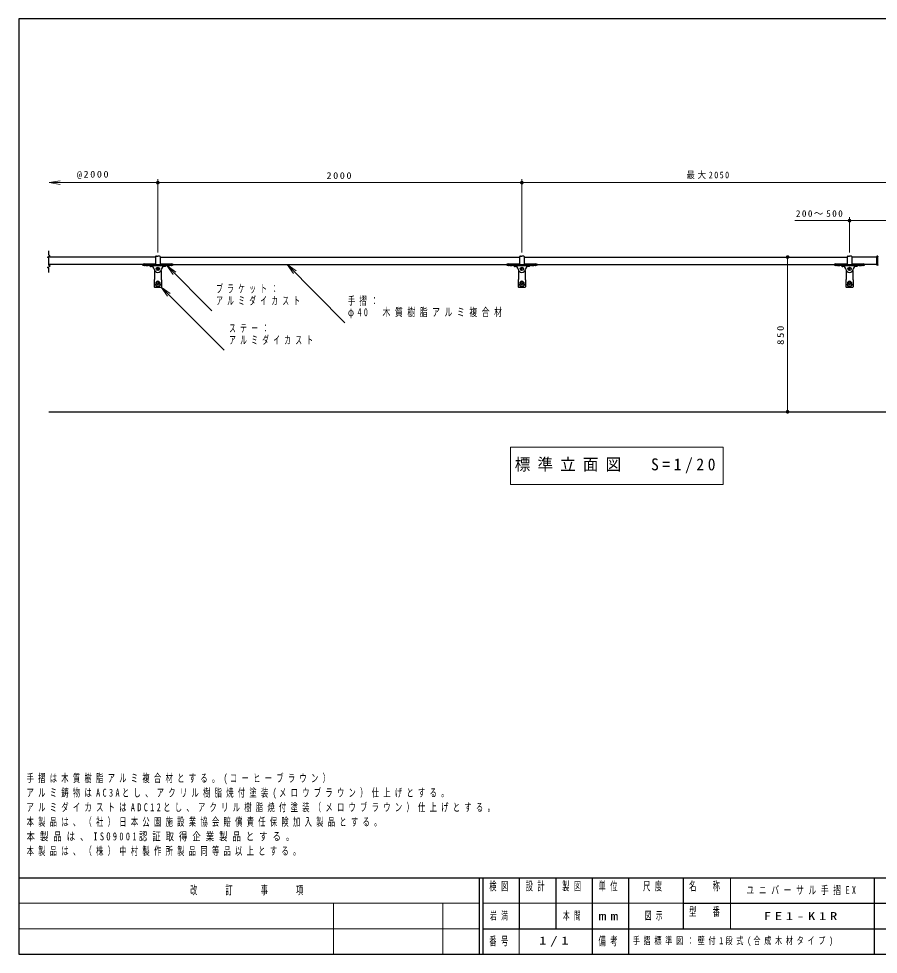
# Model space of a CAD drawing. Units: millimetres on the paper, scale 1:20. Extents: x -365 to 0, y 0 to 257.
# Drawn here: x -365 to -128.9, y 0 to 257 of the extents above; entities that cross this region are included whole.
import ezdxf

# ---------------------------------------------------------------- set-up
doc = ezdxf.new("R2010")
doc.units = ezdxf.units.MM
doc.layers.add('1_20', color=3, linetype='Continuous', lineweight=25)
doc.layers.add('NAKAMURA図枠', color=7, linetype='Continuous', lineweight=13)
doc.layers.add('99', color=7, linetype='Continuous')
doc.layers.add('CLASS1', color=7, linetype='Continuous')
doc.styles.add('ＭＳ ゴシック', font='')
doc.styles.get('ＭＳ ゴシック').set_extended_font_data('MS Gothic')

# ---------------------------------------------------------------- blocks, each defined once
blk = doc.blocks.new('filled_dot')
at = {"color": 0, "linetype": 'Continuous', "lineweight": -2, "const_width": 1.25}
blk.add_lwpolyline([(-0.625, 0, 1), (0.625, 0, 1)], format="xyb", close=True, dxfattribs=at)
blk = doc.blocks.new('open_arrow')
at = {"color": 0, "linetype": 'Continuous', "lineweight": -2}
blk.add_lwpolyline([(7.5, 1.25), (0, 0), (7.5, -1.25)], dxfattribs=at)

msp = doc.modelspace()

# ---------------------------------------------------------------- linework, layer by layer
at = {"layer": '1_20', "color": 7, "lineweight": 13}
for p, q in [((-356.593, 211.964), (-326.796, 211.964)), ((-326.796, 192.787), (-326.796, 212.964)), ((-326.796, 211.964), (-226.796, 211.964)), ((-229.796, 211.964), (-121.296, 211.964)), ((-226.796, 192.787), (-226.796, 212.964)), ((-226.796, 202.525), (-226.796, 212.964)), ((-151.831, 201.525), (-121.296, 201.525)), ((-136.796, 192.787), (-136.796, 202.525)), ((-153.805, 149.025), (-153.805, 191.525)), ((-324.359, 189.172), (-311.977, 176.79)), ((-291.252, 189.497), (-275.437, 173.439)), ((-325.896, 183.275), (-308.604, 165.982)), ((-229.911, 139.331), (-229.911, 129.031)), ((-171.491, 139.331), (-229.911, 139.331)), ((-171.491, 129.031), (-171.491, 139.331)), ((-229.911, 129.031), (-171.491, 129.031))]:
    msp.add_line(p, q, dxfattribs=at)
at = {"layer": '1_20'}
for p, q in [((-327.421, 191.525), (-356.716, 191.525)), ((-327.421, 191.687), (-327.421, 189.51)), ((-327.171, 191.777), (-326.796, 191.787)), ((-326.421, 191.777), (-326.796, 191.787)), ((-326.171, 191.687), (-326.171, 189.51)), ((-326.171, 191.525), (-227.421, 191.525)), ((-227.421, 191.687), (-227.421, 189.51)), ((-227.171, 191.777), (-226.796, 191.787)), ((-226.421, 191.777), (-226.796, 191.787)), ((-226.171, 191.687), (-226.171, 189.51)), ((-226.171, 191.525), (-137.421, 191.525)), ((-137.421, 191.687), (-137.421, 189.51)), ((-137.171, 191.777), (-136.796, 191.787)), ((-136.421, 191.777), (-136.796, 191.787)), ((-136.171, 191.687), (-136.171, 189.51)), ((-129.296, 191.525), (-136.171, 191.525)), ((-129.296, 189.375), (-129.296, 191.675)), ((-129.046, 191.775), (-129.196, 191.775)), ((-129.046, 189.275), (-129.046, 191.775)), ((-331.02, 189.525), (-356.716, 189.525)), ((-331.046, 189.412), (-331.046, 189.504)), ((-330.557, 189.628), (-327.454, 189.628)), ((-330.546, 189.441), (-326.796, 189.441)), ((-330.546, 189.2), (-330.465, 189.2)), ((-330.128, 189.2), (-329.465, 189.2)), ((-329.128, 189.2), (-324.465, 189.2)), ((-328.921, 189.137), (-328.872, 189.012)), ((-328.779, 188.95), (-328.661, 188.95)), ((-327.679, 187.804), (-327.679, 187.275)), ((-327.429, 189.603), (-327.429, 189.517)), ((-327.421, 189.51), (-327.406, 189.51)), ((-327.171, 189.444), (-326.421, 189.444)), ((-326.796, 188.419), (-326.921, 188.347)), ((-326.921, 188.202), (-326.921, 188.347)), ((-326.796, 188.13), (-326.921, 188.202)), ((-326.796, 189.441), (-323.046, 189.441)), ((-326.671, 188.347), (-326.796, 188.419)), ((-326.671, 188.202), (-326.796, 188.13)), ((-326.671, 188.202), (-326.671, 188.347)), ((-326.187, 189.51), (-326.171, 189.51)), ((-326.164, 189.603), (-326.164, 189.517)), ((-326.139, 189.628), (-323.046, 189.628)), ((-325.914, 187.804), (-325.914, 187.275)), ((-324.814, 188.95), (-324.932, 188.95)), ((-324.672, 189.137), (-324.721, 189.012)), ((-324.128, 189.2), (-323.465, 189.2)), ((-323.128, 189.2), (-323.046, 189.2)), ((-322.573, 189.525), (-231.02, 189.525)), ((-322.546, 189.412), (-322.546, 189.504)), ((-231.046, 189.412), (-231.046, 189.504)), ((-230.557, 189.628), (-227.454, 189.628)), ((-230.546, 189.441), (-226.796, 189.441)), ((-230.546, 189.2), (-230.465, 189.2)), ((-230.128, 189.2), (-229.465, 189.2)), ((-229.128, 189.2), (-224.465, 189.2)), ((-228.921, 189.137), (-228.872, 189.012)), ((-228.779, 188.95), (-228.661, 188.95)), ((-227.679, 187.804), (-227.679, 187.275)), ((-227.429, 189.603), (-227.429, 189.517)), ((-227.421, 189.51), (-227.406, 189.51)), ((-227.171, 189.444), (-226.421, 189.444)), ((-226.796, 188.419), (-226.921, 188.347)), ((-226.921, 188.202), (-226.921, 188.347)), ((-226.796, 188.13), (-226.921, 188.202)), ((-226.796, 189.441), (-223.046, 189.441)), ((-226.671, 188.347), (-226.796, 188.419)), ((-226.671, 188.202), (-226.796, 188.13)), ((-226.671, 188.202), (-226.671, 188.347)), ((-226.187, 189.51), (-226.171, 189.51)), ((-226.164, 189.603), (-226.164, 189.517)), ((-226.139, 189.628), (-223.046, 189.628)), ((-225.914, 187.804), (-225.914, 187.275)), ((-224.814, 188.95), (-224.932, 188.95)), ((-224.672, 189.137), (-224.721, 189.012)), ((-224.128, 189.2), (-223.465, 189.2)), ((-223.128, 189.2), (-223.046, 189.2)), ((-222.573, 189.525), (-141.02, 189.525)), ((-222.546, 189.412), (-222.546, 189.504)), ((-141.046, 189.412), (-141.046, 189.504)), ((-140.557, 189.628), (-137.454, 189.628)), ((-140.546, 189.441), (-136.796, 189.441)), ((-140.546, 189.2), (-140.465, 189.2)), ((-140.128, 189.2), (-139.465, 189.2)), ((-139.128, 189.2), (-134.465, 189.2)), ((-138.921, 189.137), (-138.872, 189.012)), ((-138.779, 188.95), (-138.661, 188.95)), ((-137.679, 187.804), (-137.679, 187.275)), ((-137.429, 189.603), (-137.429, 189.517)), ((-137.421, 189.51), (-137.406, 189.51)), ((-137.171, 189.444), (-136.421, 189.444)), ((-136.796, 188.419), (-136.921, 188.347)), ((-136.921, 188.202), (-136.921, 188.347)), ((-136.796, 188.13), (-136.921, 188.202)), ((-136.796, 189.441), (-133.046, 189.441)), ((-136.671, 188.347), (-136.796, 188.419)), ((-136.671, 188.202), (-136.796, 188.13)), ((-136.671, 188.202), (-136.671, 188.347)), ((-136.187, 189.51), (-136.171, 189.51)), ((-136.164, 189.603), (-136.164, 189.517)), ((-136.139, 189.628), (-133.046, 189.628)), ((-135.914, 187.804), (-135.914, 187.275)), ((-134.814, 188.95), (-134.932, 188.95)), ((-134.672, 189.137), (-134.721, 189.012)), ((-134.128, 189.2), (-133.465, 189.2)), ((-133.128, 189.2), (-133.046, 189.2)), ((-129.296, 189.525), (-132.573, 189.525)), ((-132.546, 189.412), (-132.546, 189.504)), ((-129.046, 189.275), (-129.196, 189.275)), ((-327.796, 185.275), (-327.796, 183.375)), ((-327.679, 187.275), (-327.776, 183.314)), ((-325.914, 187.275), (-325.817, 183.314)), ((-325.796, 185.275), (-325.796, 183.375)), ((-227.796, 185.275), (-227.796, 183.375)), ((-227.679, 187.275), (-227.776, 183.314)), ((-225.914, 187.275), (-225.817, 183.314)), ((-225.796, 185.275), (-225.796, 183.375)), ((-137.796, 185.275), (-137.796, 183.375)), ((-137.679, 187.275), (-137.776, 183.314)), ((-135.914, 187.275), (-135.817, 183.314)), ((-135.796, 185.275), (-135.796, 183.375)), ((-327.759, 184.004), (-327.371, 184.004)), ((-327.696, 183.275), (-325.896, 183.275)), ((-327.371, 184.545), (-327.077, 184.835)), ((-327.371, 184.545), (-327.371, 183.592)), ((-327.371, 183.592), (-326.221, 183.592)), ((-326.984, 184.7), (-327.172, 184.375)), ((-327.172, 184.375), (-326.984, 184.05)), ((-326.609, 184.7), (-326.984, 184.7)), ((-326.984, 184.05), (-326.609, 184.05)), ((-326.421, 184.375), (-326.609, 184.7)), ((-326.609, 184.05), (-326.421, 184.375)), ((-326.221, 184.545), (-326.516, 184.835)), ((-326.221, 184.545), (-326.221, 183.592)), ((-326.221, 184.004), (-325.834, 184.004)), ((-227.759, 184.004), (-227.371, 184.004)), ((-227.696, 183.275), (-225.896, 183.275)), ((-227.371, 184.545), (-227.077, 184.835)), ((-227.371, 184.545), (-227.371, 183.592)), ((-227.371, 183.592), (-226.221, 183.592)), ((-226.984, 184.7), (-227.172, 184.375)), ((-227.172, 184.375), (-226.984, 184.05)), ((-226.609, 184.7), (-226.984, 184.7)), ((-226.984, 184.05), (-226.609, 184.05)), ((-226.421, 184.375), (-226.609, 184.7)), ((-226.609, 184.05), (-226.421, 184.375)), ((-226.221, 184.545), (-226.516, 184.835)), ((-226.221, 184.545), (-226.221, 183.592)), ((-226.221, 184.004), (-225.834, 184.004)), ((-137.759, 184.004), (-137.371, 184.004)), ((-137.696, 183.275), (-135.896, 183.275)), ((-137.371, 184.545), (-137.077, 184.835)), ((-137.371, 184.545), (-137.371, 183.592)), ((-137.371, 183.592), (-136.221, 183.592)), ((-136.984, 184.7), (-137.172, 184.375)), ((-137.172, 184.375), (-136.984, 184.05)), ((-136.609, 184.7), (-136.984, 184.7)), ((-136.984, 184.05), (-136.609, 184.05)), ((-136.421, 184.375), (-136.609, 184.7)), ((-136.609, 184.05), (-136.421, 184.375)), ((-136.221, 184.545), (-136.516, 184.835)), ((-136.221, 184.545), (-136.221, 183.592)), ((-136.221, 184.004), (-135.834, 184.004)), ((-356.716, 149.025), (-124.296, 149.025))]:
    msp.add_line(p, q, dxfattribs=at)
msp.add_lwpolyline([(-356.716, 187.326), (-356.716, 188.464), (-357.062, 188.664), (-356.369, 189.064), (-356.716, 189.264), (-356.716, 191.264), (-357.062, 191.464), (-356.369, 191.864), (-356.716, 192.064), (-356.716, 193.203)], dxfattribs=at)
for centre, radius in [((-326.796, 188.275), 0.45), ((-226.796, 188.275), 0.45), ((-136.796, 188.275), 0.45), ((-326.796, 184.375), 0.425), ((-326.796, 184.375), 0.312), ((-226.796, 184.375), 0.425), ((-226.796, 184.375), 0.312), ((-136.796, 184.375), 0.425), ((-136.796, 184.375), 0.312)]:
    msp.add_circle(centre, radius, dxfattribs=at)
for centre, radius, start, end in [((-327.063, 191.086), 0.7, 98.89234, 120.77855), ((-326.53, 191.086), 0.7, 59.22145, 81.10766), ((-227.063, 191.086), 0.7, 98.89234, 120.77855), ((-226.53, 191.086), 0.7, 59.22145, 81.10766), ((-137.063, 191.086), 0.7, 98.89234, 120.77855), ((-136.53, 191.086), 0.7, 59.22145, 81.10766), ((-129.196, 191.675), 0.1, 90, 180), ((-128.971, 191.775), 0.075, 180, 0), ((-330.533, 188.504), 1.124, 90.67803, 117.17591), ((-330.481, 184.074), 5.368, 90.69431, 96.04239), ((-330.544, 189.9), 0.7, 224.14072, 269.8083), ((-330.296, 187.683), 1.526, 83.66623, 96.33377), ((-329.296, 187.683), 1.526, 83.66623, 96.33377), ((-329.014, 189.1), 0.1, 21.80141, 90), ((-328.779, 189.05), 0.1, 201.80141, 270), ((-328.661, 188.075), 0.875, 6.1232, 90), ((-326.796, 188.275), 1, 186.1232, 270), ((-327.454, 189.603), 0.025, 0, 90), ((-327.421, 189.517), 0.0075, 180, 270), ((-327.158, 189.944), 0.5, 238.15077, 268.41352), ((-326.796, 188.275), 1, 270, 353.8768), ((-326.435, 189.944), 0.5, 271.58648, 301.84923), ((-326.171, 189.517), 0.0075, 270, 0), ((-326.139, 189.603), 0.025, 90, 180), ((-324.932, 188.075), 0.875, 90, 173.8768), ((-324.814, 189.05), 0.1, 270, 338.19859), ((-324.579, 189.1), 0.1, 90, 158.19859), ((-324.296, 187.683), 1.526, 83.66623, 96.33377), ((-323.296, 187.683), 1.526, 83.66623, 96.33377), ((-323.06, 188.504), 1.124, 62.82409, 89.32197), ((-323.049, 189.9), 0.7, 270.1917, 315.85928), ((-323.111, 184.074), 5.368, 83.95761, 89.30569), ((-230.533, 188.504), 1.124, 90.67803, 117.17591), ((-230.481, 184.074), 5.368, 90.69431, 96.04239), ((-230.544, 189.9), 0.7, 224.14072, 269.8083), ((-230.296, 187.683), 1.526, 83.66623, 96.33377), ((-229.296, 187.683), 1.526, 83.66623, 96.33377), ((-229.014, 189.1), 0.1, 21.80141, 90), ((-228.779, 189.05), 0.1, 201.80141, 270), ((-228.661, 188.075), 0.875, 6.1232, 90), ((-226.796, 188.275), 1, 186.1232, 270), ((-227.454, 189.603), 0.025, 0, 90), ((-227.421, 189.517), 0.0075, 180, 270), ((-227.158, 189.944), 0.5, 238.15077, 268.41352), ((-226.796, 188.275), 1, 270, 353.8768), ((-226.435, 189.944), 0.5, 271.58648, 301.84923), ((-226.171, 189.517), 0.0075, 270, 0), ((-226.139, 189.603), 0.025, 90, 180), ((-224.932, 188.075), 0.875, 90, 173.8768), ((-224.814, 189.05), 0.1, 270, 338.19859), ((-224.579, 189.1), 0.1, 90, 158.19859), ((-224.296, 187.683), 1.526, 83.66623, 96.33377), ((-223.296, 187.683), 1.526, 83.66623, 96.33377), ((-223.06, 188.504), 1.124, 62.82409, 89.32197), ((-223.049, 189.9), 0.7, 270.1917, 315.85928), ((-223.111, 184.074), 5.368, 83.95761, 89.30569), ((-140.533, 188.504), 1.124, 90.67803, 117.17591), ((-140.481, 184.074), 5.368, 90.69431, 96.04239), ((-140.544, 189.9), 0.7, 224.14072, 269.8083), ((-140.296, 187.683), 1.526, 83.66623, 96.33377), ((-139.296, 187.683), 1.526, 83.66623, 96.33377), ((-139.014, 189.1), 0.1, 21.80141, 90), ((-138.779, 189.05), 0.1, 201.80141, 270), ((-138.661, 188.075), 0.875, 6.1232, 90), ((-136.796, 188.275), 1, 186.1232, 270), ((-137.454, 189.603), 0.025, 0, 90), ((-137.421, 189.517), 0.0075, 180, 270), ((-137.158, 189.944), 0.5, 238.15077, 268.41352), ((-136.796, 188.275), 1, 270, 353.8768), ((-136.435, 189.944), 0.5, 271.58648, 301.84923), ((-136.171, 189.517), 0.0075, 270, 0), ((-136.139, 189.603), 0.025, 90, 180), ((-134.932, 188.075), 0.875, 90, 173.8768), ((-134.814, 189.05), 0.1, 270, 338.19859), ((-134.579, 189.1), 0.1, 90, 158.19859), ((-134.296, 187.683), 1.526, 83.66623, 96.33377), ((-133.296, 187.683), 1.526, 83.66623, 96.33377), ((-133.06, 188.504), 1.124, 62.82409, 89.32197), ((-133.049, 189.9), 0.7, 270.1917, 315.85928), ((-133.111, 184.074), 5.368, 83.95761, 89.30569), ((-129.196, 189.375), 0.1, 180, 270), ((-128.971, 189.275), 0.075, 0, 180), ((-327.844, 185.384), 0.119, 293.76131, 358.59839), ((-325.748, 185.384), 0.119, 181.40161, 246.23869), ((-227.844, 185.384), 0.119, 293.76131, 358.59839), ((-225.748, 185.384), 0.119, 181.40161, 246.23869), ((-137.844, 185.384), 0.119, 293.76131, 358.59839), ((-135.748, 185.384), 0.119, 181.40161, 246.23869), ((-327.696, 183.375), 0.1, 180, 270), ((-326.796, 184.55), 0.4, 45.46168, 134.53832), ((-325.896, 183.375), 0.1, 270, 0), ((-227.696, 183.375), 0.1, 180, 270), ((-226.796, 184.55), 0.4, 45.46168, 134.53832), ((-225.896, 183.375), 0.1, 270, 0), ((-137.696, 183.375), 0.1, 180, 270), ((-136.796, 184.55), 0.4, 45.46168, 134.53832), ((-135.896, 183.375), 0.1, 270, 0)]:
    msp.add_arc(centre, radius, start, end, dxfattribs=at)
at = {"layer": 'NAKAMURA図枠', "color": 20, "lineweight": 25}
for p, q in [((-365, 257), (-365, 0)), ((0, 257), (-365, 257)), ((-365, 21), (0, 21)), ((-365, 0), (0, 0))]:
    msp.add_line(p, q, dxfattribs=at)
at = {"layer": 'NAKAMURA図枠', "color": 3, "lineweight": 25}
for p, q in [((-238.5, 21), (-238.5, 0)), ((-237.5, 21), (-237.5, 0)), ((-227.5, 21), (-227.5, 7)), ((-217.5, 21), (-217.5, 7)), ((-207.5, 21), (-207.5, 0)), ((-197.5, 21), (-197.5, 7)), ((-182.5, 21), (-182.5, 7)), ((-130, 21), (-130, 0)), ((-182.5, 14), (-70, 14)), ((-237.5, 7), (0, 7)), ((-197.5, 7), (-197.5, 0))]:
    msp.add_line(p, q, dxfattribs=at)
at = {"layer": 'NAKAMURA図枠'}
for p, q in [((-169.5, 21), (-169.5, 7)), ((-365, 14), (-238.5, 14)), ((-278.5, 14), (-278.5, 0)), ((-248.5, 14), (-248.5, 0)), ((-237.5, 14), (-182.5, 14)), ((-365, 7), (-238.5, 7)), ((-227.5, 7), (-227.5, 0))]:
    msp.add_line(p, q, dxfattribs=at)

# ---------------------------------------------------------------- block references
at = {"layer": '1_20', "color": 7, "lineweight": 13, "xscale": 0.4, "yscale": 0.4}
for name, p in [('open_arrow', (-356.593, 211.964)), ('filled_dot', (-326.796, 211.964))]:
    msp.add_blockref(name, p, dxfattribs=at)
for name, p, rotation in [('filled_dot', (-326.796, 211.964), 180), ('filled_dot', (-226.796, 211.964), 180), ('filled_dot', (-226.796, 211.964), 180), ('filled_dot', (-136.796, 201.525), 180), ('filled_dot', (-153.805, 191.525), 270), ('open_arrow', (-324.359, 189.172), 315), ('open_arrow', (-291.252, 189.497), 314.6), ('open_arrow', (-325.896, 183.275), 315), ('filled_dot', (-153.805, 149.025), 90)]:
    msp.add_blockref(name, p, dxfattribs=dict(at, rotation=rotation))

# ---------------------------------------------------------------- texts
at = {"layer": '1_20', "color": 7, "style": 'ＭＳ ゴシック'}
for s, insert, char_height, attachment_point in [('\\T1.33;\\W1.1;@2000', (-344.441, 212.964), 1.833, 8), ('\\T1.33;\\W1.1;2000', (-276.796, 212.964), 1.833, 8), ('\\T1.33;\\W0.9;最大2050', (-175.546, 212.964), 1.833, 8), ('\\T1.32;200～500', (-144.889, 202.525), 1.833, 8), ('\\T1.64;\\W0.6;ブラケット：', (-310.763, 182.74), 2.199, 4), ('\\T1.64;\\W0.6;アルミダイカスト', (-310.763, 179.44), 2.199, 4), ('\\T1.58;\\W0.65;手摺：', (-274.572, 179.389), 2.199, 4), ('\\T1.58;\\W0.7;φ40\u3000木質樹脂アルミ複合材', (-274.572, 176.089), 2.199, 4), ('\\T1.64;\\W0.6;ステー：', (-307.195, 171.932), 2.199, 4), ('\\T1.64;\\W0.6;アルミダイカスト', (-307.195, 168.632), 2.199, 4), ('\\T1.46;\\W0.95;標準立面図\u3000S=1/20', (-200.701, 134.181), 3.299, 5)]:
    msp.add_mtext(s, dxfattribs=dict(at, insert=insert, char_height=char_height, attachment_point=attachment_point))
at = {"layer": '1_20', "color": 7, "insert": (-154.805, 170.275), "char_height": 1.833, "attachment_point": 8, "rotation": 90, "style": 'ＭＳ ゴシック'}
msp.add_mtext('\\T1.33;\\W1.15;850', dxfattribs=at)
at = {"layer": '99', "attachment_point": 5, "style": 'ＭＳ ゴシック'}
for s, insert, char_height in [('\\T1.58;\\W0.7;ユニバーサル手摺EX', (-149.75, 17.5), 2.199), ('\\T1.64;\\W0.6;岩満', (-232.5, 10.5), 2.199), ('\\T1.64;\\W0.6;本間', (-212.5, 10.5), 2.199), ('\\T1.64;\\W0.6;図示', (-190, 10.5), 2.199), ('\\T1.5;\\W1.35;FE1-K1R', (-149.75, 10.5), 2.199), ('\\T1.5;\\W1.35;1/1', (-217.5, 3.5), 2.199), ('\\T1.53;\\W0.7;手摺標準図：壁付1段式(合成木材タイプ)', (-168.5, 3.5), 1.979)]:
    msp.add_mtext(s, dxfattribs=dict(at, insert=insert, char_height=char_height))
at = {"layer": 'CLASS1', "char_height": 2.199, "attachment_point": 1, "style": 'ＭＳ ゴシック'}
for s, insert in [('\\T1.59;\\W0.65;手摺は木質樹脂アルミ複合材とする。(コーヒーブラウン）', (-362.837, 49.486)), ('\\T1.59;\\W0.65;アルミ鋳物はAC3Aとし、アクリル樹脂焼付塗装(メロウブラウン）仕上げとする。', (-362.837, 45.486)), ('\\T1.59;\\W0.65;アルミダイカストはADC12とし、アクリル樹脂焼付塗装（メロウブラウン）仕上げとする。', (-362.837, 41.486)), ('\\T1.59;\\W0.65;本製品は、（社）日本公園施設業協会賠償責任保険加入製品とする。', (-362.837, 37.486)), ('\\T1.59;\\W0.75;本製品は、ISO9001認証取得企業製品とする。', (-362.837, 33.486)), ('\\T1.59;\\W0.65;本製品は、（株）中村製作所製品同等品以上とする。', (-362.837, 29.486))]:
    msp.add_mtext(s, dxfattribs=dict(at, insert=insert))
at = {"layer": 'NAKAMURA図枠', "char_height": 2.346, "style": 'ＭＳ ゴシック'}
for s, insert, attachment_point in [('\\T1.64;\\W0.6;改\u3000\u3000訂\u3000\u3000事\u3000\u3000項', (-301.75, 17.5), 5), ('\\T1.64;\\W0.6;検図', (-232.5, 19.9), 2), ('\\T1.64;\\W0.6;設計', (-222.5, 19.9), 2), ('\\T1.64;\\W0.6;製図', (-212.5, 19.9), 2), ('\\T1.64;\\W0.6;単位', (-202.5, 19.9), 2), ('\\T1.64;\\W0.6;尺度', (-190.25, 19.9), 2), ('\\T1.64;\\W0.6;名\u3000称', (-176, 19.9), 2), ('\\T1.64;\\W0.6;型\u3000番', (-176, 12.9), 2), ('\\T1.5;\\W1.35;mm', (-202.5, 10.5), 5), ('\\T1.64;\\W0.6;備考', (-202.5, 3.5), 5), ('\\T1.64;\\W0.6;番号', (-232.5, 3.5), 5)]:
    msp.add_mtext(s, dxfattribs=dict(at, insert=insert, attachment_point=attachment_point))

doc.saveas('drawing.dxf')
